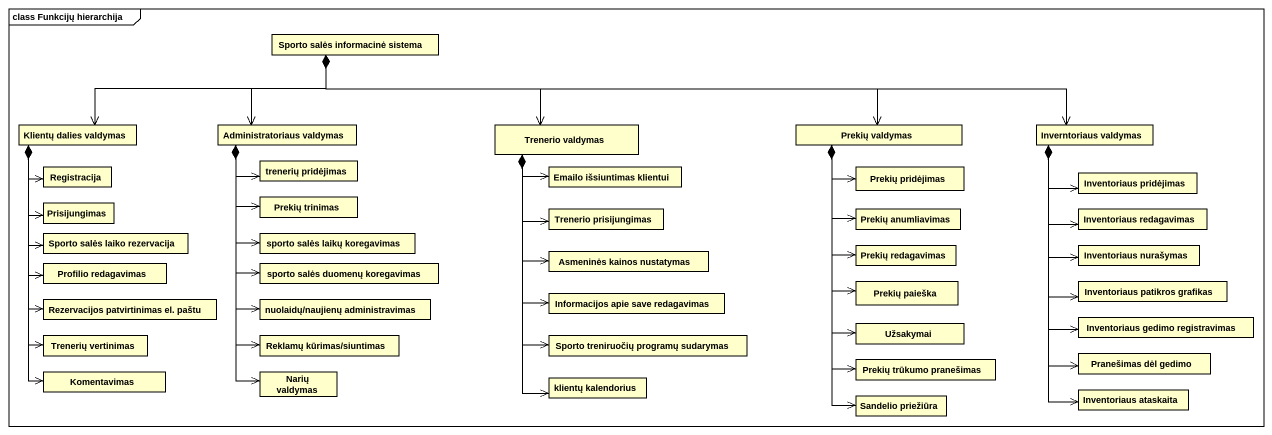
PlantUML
@startuml
mainframe class Funkcijų hierarchija
hide circle
hide empty members
class "Sporto salės informacinė sistema" as Sporto_salės_informacinė
class "Klientų dalies valdymas" as Klientų_dalies_valdymas
class "Administratoriaus valdymas" as Administratoriaus_valdymas
class "Trenerio valdymas" as Trenerio_valdymas
class "Prekių valdymas" as Prekių_valdymas
class "Inverntoriaus valdymas" as Inverntoriaus_valdymas
class Registracija
class "trenerių pridėjimas" as trenerių_pridėjimas
class "Emailo išsiuntimas klientui" as Emailo_išsiuntimas_klientui
class "Prekių pridėjimas" as Prekių_pridėjimas
class "Inventoriaus pridėjimas" as Inventoriaus_pridėjimas
class Prisijungimas
class "Prekių trinimas" as Prekių_trinimas
class "Trenerio prisijungimas" as Trenerio_prisijungimas
class "Prekių anumliavimas" as Prekių_anumliavimas
class "Inventoriaus redagavimas" as Inventoriaus_redagavimas
class "Sporto salės laiko rezervacija" as Sporto_salės_laiko
class "sporto salės laikų koregavimas" as sporto_salės_laikų
class "Prekių redagavimas" as Prekių_redagavimas
class "Inventoriaus nurašymas" as Inventoriaus_nurašymas
class "Profilio redagavimas" as Profilio_redagavimas
class "sporto salės duomenų koregavimas" as sporto_salės_duomenų
class "Asmeninės kainos nustatymas" as Asmeninės_kainos_nustatymas
class "Prekių paieška" as Prekių_paieška
class "Inventoriaus patikros grafikas" as Inventoriaus_patikros
class "Rezervacijos patvirtinimas el. paštu" as Rezervacijos_patvirtinimas
class "nuolaidų/naujienų administravimas" as nuolaidų_naujienų
class "Informacijos apie save redagavimas" as Informacijos_apie_save
class Užsakymai
class "Inventoriaus gedimo registravimas" as Inventoriaus_gedimo
class "Trenerių vertinimas" as Trenerių_vertinimas
class "Reklamų kūrimas/siuntimas" as Reklamų_kūrimas_siuntimas
class "Sporto treniruočių programų sudarymas" as Sporto_treniruočių_programų
class "Prekių trūkumo pranešimas" as Prekių_trūkumo_pranešimas
class "Pranešimas dėl gedimo" as Pranešimas_dėl_gedimo
class Komentavimas
class "Narių valdymas" as Narių_valdymas
class "klientų kalendorius" as klientų_kalendorius
class "Sandelio priežiūra" as Sandelio_priežiūra
class "Inventoriaus ataskaita" as Inventoriaus_ataskaita
Sporto_salės_informacinė *-left-> Klientų_dalies_valdymas
Sporto_salės_informacinė *--> Administratoriaus_valdymas
Sporto_salės_informacinė *-right-> Trenerio_valdymas
Sporto_salės_informacinė *-right-> Prekių_valdymas
Sporto_salės_informacinė *-right-> Inverntoriaus_valdymas
Klientų_dalies_valdymas *--> Registracija
Klientų_dalies_valdymas *--> Prisijungimas
Klientų_dalies_valdymas *--> Sporto_salės_laiko
Klientų_dalies_valdymas *--> Profilio_redagavimas
Klientų_dalies_valdymas *--> Rezervacijos_patvirtinimas
Klientų_dalies_valdymas *--> Trenerių_vertinimas
Klientų_dalies_valdymas *--> Komentavimas
Administratoriaus_valdymas *--> trenerių_pridėjimas
Administratoriaus_valdymas *--> Prekių_trinimas
Administratoriaus_valdymas *--> sporto_salės_laikų
Administratoriaus_valdymas *--> sporto_salės_duomenų
Administratoriaus_valdymas *--> nuolaidų_naujienų
Administratoriaus_valdymas *--> Reklamų_kūrimas_siuntimas
Administratoriaus_valdymas *--> Narių_valdymas
Trenerio_valdymas *--> Emailo_išsiuntimas_klientui
Trenerio_valdymas *--> Trenerio_prisijungimas
Trenerio_valdymas *--> Asmeninės_kainos_nustatymas
Trenerio_valdymas *--> Informacijos_apie_save
Trenerio_valdymas *--> Sporto_treniruočių_programų
Trenerio_valdymas *--> klientų_kalendorius
Prekių_valdymas *--> Prekių_pridėjimas
Prekių_valdymas *--> Prekių_anumliavimas
Prekių_valdymas *--> Prekių_redagavimas
Prekių_valdymas *--> Prekių_paieška
Prekių_valdymas *--> Užsakymai
Prekių_valdymas *--> Prekių_trūkumo_pranešimas
Prekių_valdymas *--> Sandelio_priežiūra
Inverntoriaus_valdymas *--> Inventoriaus_pridėjimas
Inverntoriaus_valdymas *--> Inventoriaus_redagavimas
Inverntoriaus_valdymas --> Inventoriaus_nurašymas
Inverntoriaus_valdymas --> Inventoriaus_patikros
Inverntoriaus_valdymas --> Inventoriaus_gedimo
Inverntoriaus_valdymas --> Pranešimas_dėl_gedimo
Inverntoriaus_valdymas --> Inventoriaus_ataskaita
@enduml
